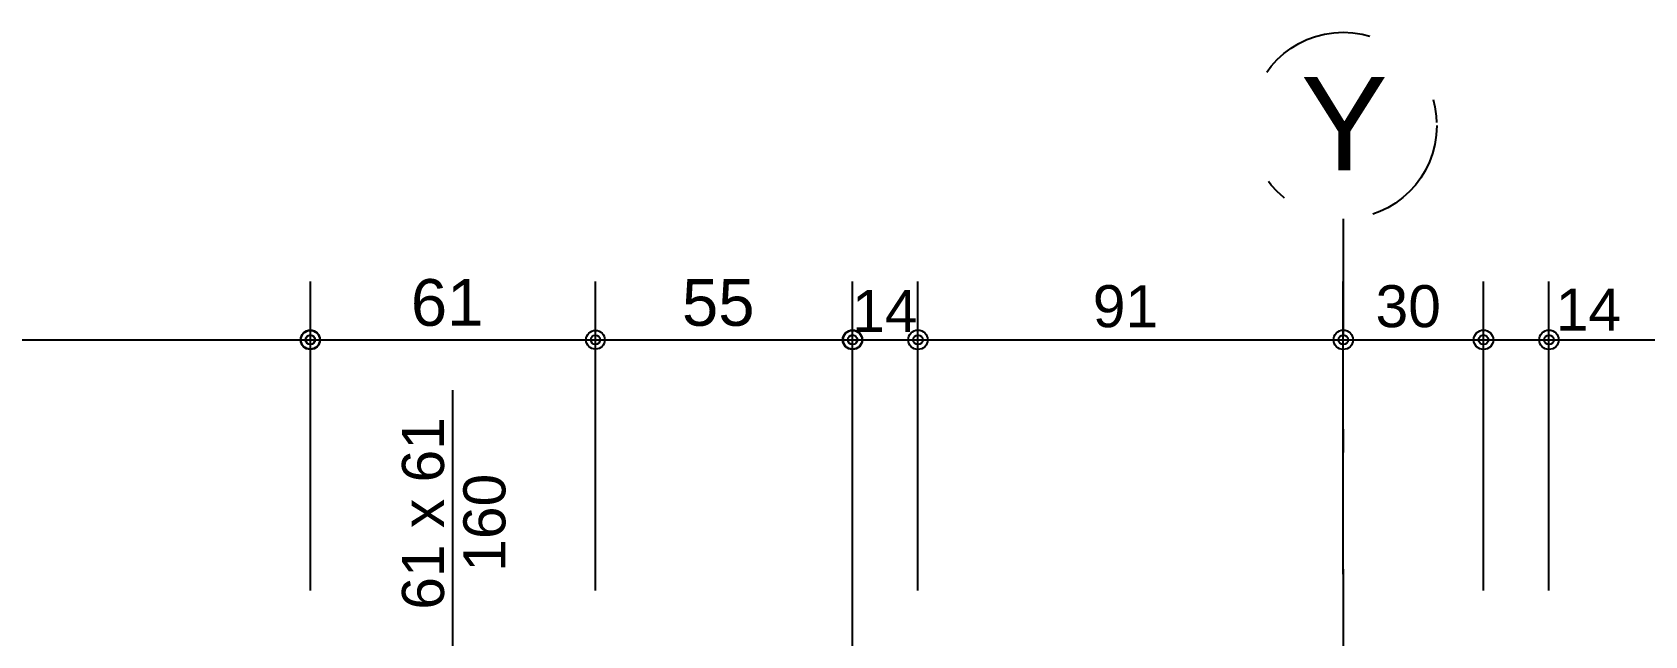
# Model space of a CAD drawing. Extents: x 0 to 119, y 0 to 84.
# Drawn here: x 20.63 to 27.53, y 69.98 to 72.56 of the extents above; entities that cross this region are included whole.
import ezdxf

# ---------------------------------------------------------------- set-up
doc = ezdxf.new("R2010")
doc.units = 0
doc.header["$MEASUREMENT"] = 0
doc.linetypes.add('ESTILO_TQS_0003', pattern=[1.5, 0.5, -0.4, 0.1, -0.5])
for name, color, linetype in [('18', 6, 'CONTINUOUS'), ('3', 7, 'CONTINUOUS'), ('35', 255, 'CONTINUOUS')]:
    doc.layers.add(name, color=color, linetype=linetype)
doc.styles.add('TQS_ARIAL', font='arial.ttf')

msp = doc.modelspace()

# ---------------------------------------------------------------- linework, layer by layer
at = {"layer": '18', "color": 6, "linetype": 'ESTILO_TQS_0003'}
msp.add_line((26.2378, 71.761279), (26.2378, 35.258524), dxfattribs=at)
msp.add_circle((26.2378, 72.161279), 0.4, dxfattribs=at)
at = {"layer": '3', "color": 7, "linetype": 'Continuous'}
msp.add_line((22.4278, 69.8), (22.4278, 71.028083), dxfattribs=at)
at = {"layer": '35', "color": 255, "linetype": 'Continuous'}
for p, q in [((21.8178, 70.17), (21.8178, 71.493813)), ((21.8178, 70.17), (21.8178, 71.493813)), ((23.0378, 70.17), (23.0378, 71.493813)), ((23.0378, 70.17), (23.0378, 71.493813)), ((24.1378, 69.87), (24.1378, 71.493813)), ((24.1378, 70.17), (24.1378, 71.493813)), ((24.4178, 70.17), (24.4178, 71.493813)), ((24.4178, 70.17), (24.4178, 71.493813)), ((26.2378, 70.240482), (26.2378, 71.493813)), ((26.2378, 70.298541), (26.2378, 71.493813)), ((26.8378, 70.42), (26.8378, 71.493813)), ((26.8378, 70.17), (26.8378, 71.493813)), ((27.1178, 70.17), (27.1178, 71.493813)), ((27.1178, 70.17), (27.1178, 71.493813)), ((14.7178, 71.243813), (21.8178, 71.243813)), ((21.5678, 71.243813), (23.2878, 71.243813)), ((22.7878, 71.243813), (24.3878, 71.243813)), ((24.1378, 71.243813), (24.4178, 71.243813)), ((24.4178, 71.243813), (26.2378, 71.243813)), ((26.2378, 71.243813), (26.8378, 71.243813)), ((26.8378, 71.243813), (27.1178, 71.243813)), ((27.1178, 71.243813), (28.7178, 71.243813)), ((26.8378, 70.17), (26.8378, 70.17)), ((26.2378, 70.048541), (26.2378, 70.048541)), ((26.2378, 69.990482), (26.2378, 69.990482))]:
    msp.add_line(p, q, dxfattribs=at)
for centre, radius in [((21.8178, 71.243813), 0.041625), ((21.8178, 71.243813), 0.04), ((23.0378, 71.243813), 0.04), ((23.0378, 71.243813), 0.04), ((24.1378, 71.243813), 0.041625), ((24.1378, 71.243813), 0.04), ((24.4178, 71.243813), 0.041625), ((24.4178, 71.243813), 0.041625), ((26.2378, 71.243813), 0.041625), ((26.2378, 71.243813), 0.041625), ((26.8378, 71.243813), 0.041625), ((26.8378, 71.243813), 0.041625), ((27.1178, 71.243813), 0.041625), ((27.1178, 71.243813), 0.041625), ((21.8178, 71.243813), 0.02075), ((21.8178, 71.243813), 0.02), ((23.0378, 71.243813), 0.02), ((23.0378, 71.243813), 0.02), ((24.1378, 71.243813), 0.02075), ((24.1378, 71.243813), 0.02), ((24.4178, 71.243813), 0.02075), ((24.4178, 71.243813), 0.02075), ((26.2378, 71.243813), 0.02075), ((26.2378, 71.243813), 0.02075), ((26.8378, 71.243813), 0.02075), ((26.8378, 71.243813), 0.02075), ((27.1178, 71.243813), 0.02075), ((27.1178, 71.243813), 0.02075)]:
    msp.add_circle(centre, radius, dxfattribs=at)

# ---------------------------------------------------------------- texts
at = {"layer": '18', "color": 6, "linetype": 'ESTILO_TQS_0003', "style": 'TQS_ARIAL'}
msp.add_text('Y', height=0.4, dxfattribs=at).set_placement((26.055927, 71.970026))
at = {"layer": '3', "color": 7, "linetype": 'Continuous', "style": 'TQS_ARIAL'}
for s, p in [('61 x 61', (22.389916, 70.087829)), ('160', (22.652499, 70.25038))]:
    msp.add_text(s, height=0.18, rotation=90, dxfattribs=at).set_placement(p)
at = {"layer": '35', "color": 255, "linetype": 'Continuous', "style": 'TQS_ARIAL'}
for s, height, p in [('61', 0.2, (22.2478, 71.303813)), ('55', 0.2, (23.4078, 71.303813)), ('14', 0.18, (24.136219, 71.277582)), ('91', 0.18, (25.1658, 71.297813)), ('30', 0.18, (26.3758, 71.297813)), ('14', 0.18, (27.147122, 71.283423))]:
    msp.add_text(s, height=height, dxfattribs=at).set_placement(p)

doc.saveas('drawing.dxf')
